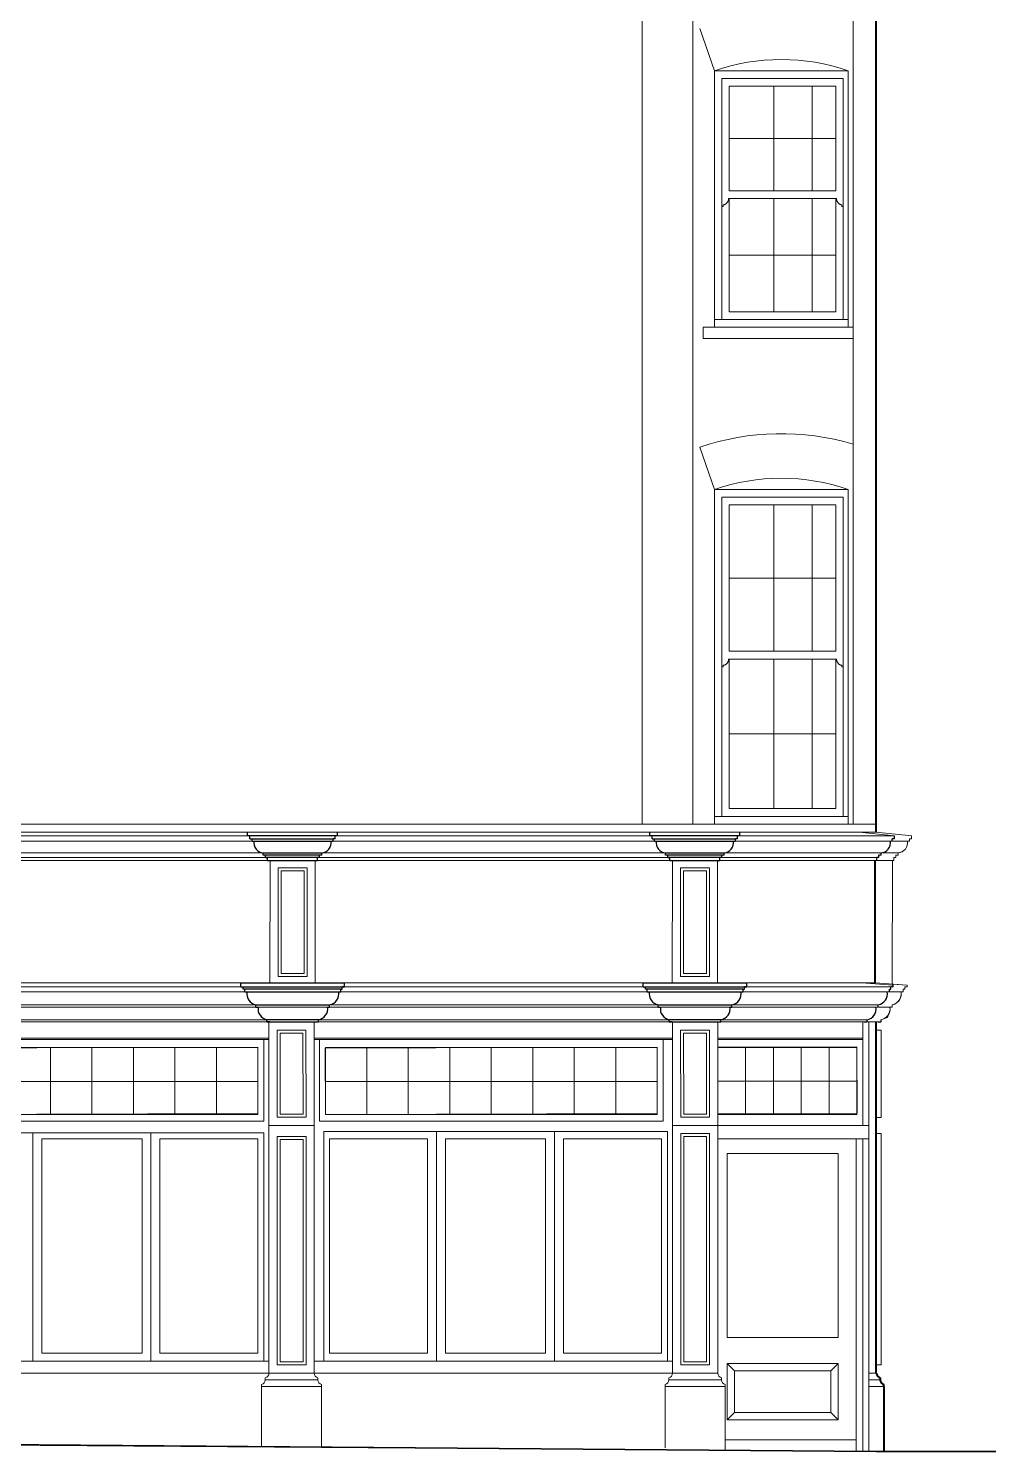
# Model space of a CAD drawing. Header units: millimetres. Extents: x -159872 to 386485, y -250577 to 158966.
# Drawn here: x 279006 to 285461, y 15016 to 24582 of the extents above; entities that cross this region are included whole.
import ezdxf

# ---------------------------------------------------------------- set-up
doc = ezdxf.new("R2010")
doc.units = ezdxf.units.MM
doc.layers.get('0').update_dxf_attribs({"lineweight": 25})
for name, color, linetype, lineweight in [('LDS-details', 4, 'Continuous', 25), ('LDS-elevation', 7, 'Continuous', 9), ('LDS-equipment-kitchen equipment', 3, 'Continuous', 13), ('LDS-ground line', 1, 'Continuous', 35), ('LDS-hatch', 253, 'Continuous', 9), ('LDS-struct-extg-doors windows', 7, 'Continuous', 9), ('LDS-struct-extg-walls', 1, 'Continuous', 40)]:
    doc.layers.add(name, color=color, linetype=linetype, lineweight=lineweight)

msp = doc.modelspace()

# ---------------------------------------------------------------- linework, layer by layer
at = {"color": 253}
for p, q in [((280478.91858, 19154.46991), (280478.91858, 19178.24389)), ((281083.4916, 19154.46991), (281083.4916, 19178.24389)), ((283184.03454, 19154.46991), (283184.03454, 19178.24389)), ((283788.60756, 19154.46991), (283788.60756, 19178.24389))]:
    msp.add_line(p, q, dxfattribs=at)
at = {"layer": 'LDS-details', "color": 253}
for p, q in [((281083.4916, 19154.46991), (280478.91858, 19154.46991)), ((280493.98147, 19134.19395), (280493.98147, 19154.41259)), ((280493.98147, 19134.19395), (280508.88622, 19134.19395)), ((280508.88622, 19119.19395), (280508.88622, 19134.19395)), ((280508.88622, 19134.19395), (281053.52396, 19134.19395)), ((281068.42871, 19134.19395), (281053.52396, 19134.19395)), ((281053.52396, 19119.19395), (281053.52396, 19134.19395)), ((281068.42871, 19134.19395), (281068.42871, 19154.41259)), ((283788.60756, 19154.46991), (283184.03454, 19154.46991)), ((283199.09742, 19134.19395), (283199.09742, 19154.41259)), ((283199.09742, 19134.19395), (283214.00218, 19134.19395)), ((283214.00218, 19119.19395), (283214.00218, 19134.19395)), ((283214.00218, 19134.19395), (283758.63992, 19134.19395)), ((283758.63992, 19119.19395), (283758.63992, 19134.19395)), ((283773.54467, 19134.19395), (283758.63992, 19134.19395)), ((283773.54467, 19134.19395), (283773.54467, 19154.41259)), ((284813.26301, 19119.19395), (284813.26301, 19134.19395)), ((284828.16777, 19134.19395), (284813.26301, 19134.19395)), ((284828.16777, 19134.19395), (284828.16777, 19154.46991)), ((280508.88622, 19119.19395), (281053.52396, 19119.19395)), ((280584.32484, 19039.30976), (280978.08534, 19039.30976)), ((280584.32484, 19024.53653), (280584.32484, 19039.30976)), ((280978.08534, 19024.53653), (280978.08534, 19039.30976)), ((283214.00218, 19119.19395), (283758.63992, 19119.19395)), ((283289.4408, 19024.53653), (283289.4408, 19039.30976)), ((283289.4408, 19039.30976), (283683.2013, 19039.30976)), ((283683.2013, 19024.53653), (283683.2013, 19039.30976)), ((284737.82439, 19024.53653), (284737.82439, 19039.30976)), ((280978.08534, 19024.53653), (280584.32484, 19024.53653)), ((280584.32484, 19024.53653), (280584.32484, 19024.53653)), ((280584.32484, 19024.53653), (280584.32484, 19024.53653)), ((280585.15723, 19026.96142), (280585.15724, 19026.96142)), ((280598.92649, 19009.35979), (280598.92649, 19024.53653)), ((280963.48369, 19009.35979), (280598.92649, 19009.35979)), ((280598.92649, 19009.35979), (280598.92649, 19009.35979)), ((280598.92649, 19009.35979), (280598.92649, 19009.35979)), ((280599.97595, 19009.18305), (280613.34172, 19009.18305)), ((280613.34172, 18989.35979), (280613.34172, 19009.18305)), ((280613.34172, 18989.35979), (280949.06846, 18989.35979)), ((280949.06846, 18989.35979), (280949.06846, 19009.18305)), ((280962.43423, 19009.18305), (280949.06846, 19009.18305)), ((280963.48369, 19009.35979), (280963.48369, 19024.53653)), ((280963.48369, 19009.35979), (280963.48369, 19009.35979)), ((280963.48369, 19009.35979), (280963.48369, 19009.35979)), ((280977.25295, 19026.96142), (280977.25295, 19026.96142)), ((280978.08534, 19024.53653), (280978.08534, 19024.53653)), ((280978.08534, 19024.53653), (280978.08534, 19024.53653)), ((283683.2013, 19024.53653), (283289.4408, 19024.53653)), ((283289.4408, 19024.53653), (283289.4408, 19024.53653)), ((283289.4408, 19024.53653), (283289.4408, 19024.53653)), ((283290.27319, 19026.96142), (283290.27319, 19026.96142)), ((283304.04245, 19009.35979), (283304.04245, 19024.53653)), ((283668.59965, 19009.35979), (283304.04245, 19009.35979)), ((283304.04245, 19009.35979), (283304.04245, 19009.35979)), ((283304.04245, 19009.35979), (283304.04245, 19009.35979)), ((283305.09191, 19009.18305), (283318.45768, 19009.18305)), ((283318.45768, 18989.35979), (283318.45768, 19009.18305)), ((283318.45768, 18989.35979), (283654.18442, 18989.35979)), ((283667.55019, 19009.18305), (283654.18442, 19009.18305)), ((283654.18442, 18989.35979), (283654.18442, 19009.18305)), ((283668.59965, 19009.35979), (283668.59965, 19024.53653)), ((283668.59965, 19009.35979), (283668.59965, 19009.35979)), ((283668.59965, 19009.35979), (283668.59965, 19009.35979)), ((283682.36891, 19026.96142), (283682.36891, 19026.96142)), ((283683.2013, 19024.53653), (283683.2013, 19024.53653)), ((283683.2013, 19024.53653), (283683.2013, 19024.53653)), ((284722.17329, 19009.18305), (284708.80751, 19009.18305)), ((284708.80751, 18989.35979), (284708.80751, 19009.18305)), ((284723.22274, 19009.35979), (284723.22274, 19024.53653)), ((284737.82439, 19024.53653), (284723.22274, 19024.53653)), ((284723.22274, 19009.35979), (284723.22275, 19009.35979)), ((284723.22274, 19009.35979), (284723.22275, 19009.35979)), ((284736.992, 19026.96142), (284736.992, 19026.96142)), ((284737.82439, 19024.53653), (284737.8244, 19024.53653)), ((284737.82439, 19024.53653), (284737.8244, 19024.53653)), ((280434.45105, 18167.22395), (281130.63897, 18167.22395)), ((280434.45105, 18140.34069), (280434.45105, 18167.22395)), ((280434.45105, 18140.34069), (281130.63897, 18140.34069)), ((280434.45105, 18140.34069), (280449.3558, 18140.34069)), ((280449.3558, 18122.70677), (280449.3558, 18140.34069)), ((280459.78709, 18122.70677), (280449.3558, 18122.70677)), ((280459.78709, 18105.49294), (280459.78709, 18122.70677)), ((281105.30294, 18122.70677), (280459.78709, 18122.70677)), ((280459.78709, 18105.49294), (281105.30294, 18105.49294)), ((281105.30294, 18105.49294), (281105.30294, 18122.70677)), ((281105.30294, 18122.70677), (281115.73422, 18122.70677)), ((281115.73422, 18122.70677), (281115.73422, 18140.34069)), ((281130.63897, 18140.34069), (281115.73422, 18140.34069)), ((281130.63897, 18140.34069), (281115.73422, 18140.34069)), ((281130.63897, 18140.34069), (281130.63897, 18167.22395)), ((283139.56701, 18167.22395), (283835.75493, 18167.22395)), ((283139.56701, 18140.34069), (283139.56701, 18167.22395)), ((283139.56701, 18140.34069), (283835.75493, 18140.34069)), ((283139.56701, 18140.34069), (283154.47176, 18140.34069)), ((283154.47176, 18122.70677), (283154.47176, 18140.34069)), ((283164.90304, 18122.70677), (283154.47176, 18122.70677)), ((283164.90304, 18105.49294), (283164.90304, 18122.70677)), ((283810.41889, 18122.70677), (283164.90304, 18122.70677)), ((283164.90304, 18105.49294), (283810.41889, 18105.49294)), ((283810.41889, 18105.49294), (283810.41889, 18122.70677)), ((283810.41889, 18122.70677), (283820.85018, 18122.70677)), ((283820.85018, 18122.70677), (283820.85018, 18140.34069)), ((283835.75493, 18140.34069), (283820.85018, 18140.34069)), ((283835.75493, 18140.34069), (283820.85018, 18140.34069)), ((283835.75493, 18140.34069), (283835.75493, 18167.22395)), ((284794.22138, 18105.49294), (284794.22138, 18122.70677)), ((284794.22138, 18122.70677), (284804.65267, 18122.70677)), ((284804.65267, 18122.70677), (284804.65267, 18140.34069)), ((284819.55742, 18140.34069), (284804.65267, 18140.34069)), ((284819.55742, 18140.34069), (284819.55742, 18149.74295)), ((280533.82108, 18018.60874), (281029.86432, 18018.60874)), ((280535.2257, 18003.60874), (280535.2257, 18018.60874)), ((280535.2257, 18003.60874), (280535.22571, 18003.60874)), ((280535.2257, 18003.60874), (280535.22571, 18003.60874)), ((280535.2257, 18003.60874), (280550.31491, 18003.60874)), ((281016.49855, 18003.60874), (281029.86432, 18003.60874)), ((281029.86432, 18003.60874), (281029.86432, 18018.60874)), ((281029.86432, 18003.60874), (281029.86432, 18003.60874)), ((281029.86432, 18003.60874), (281029.86432, 18003.60874)), ((283238.93703, 18018.60874), (283734.98028, 18018.60874)), ((283240.34166, 18003.60874), (283240.34166, 18018.60874)), ((283240.34166, 18003.60874), (283240.34167, 18003.60874)), ((283240.34166, 18003.60874), (283240.34167, 18003.60874)), ((283240.34166, 18003.60874), (283255.43087, 18003.60874)), ((283721.61451, 18003.60874), (283734.98028, 18003.60874)), ((283734.98028, 18003.60874), (283734.98028, 18018.60874)), ((283734.98028, 18003.60874), (283734.98028, 18003.60874)), ((283734.98028, 18003.60874), (283734.98028, 18003.60874)), ((284718.78277, 18003.60874), (284718.78277, 18018.60874)), ((284718.78277, 18003.60874), (284718.78277, 18003.60874)), ((284718.78277, 18003.60874), (284718.78277, 18003.60874)), ((280565.96757, 17933.32618), (280565.96757, 17933.32618)), ((280609.12534, 17903.18675), (280609.12534, 17918.18675)), ((280955.66158, 17918.18675), (280609.12534, 17918.18675)), ((280609.12534, 17903.18675), (280955.96468, 17903.18675)), ((280629.41128, 17903.18675), (280611.02306, 17903.18675)), ((280955.96468, 17903.18675), (280955.96468, 17918.18675)), ((280999.12246, 17933.32618), (280999.12246, 17933.32618)), ((283271.08352, 17933.32618), (283271.08353, 17933.32618)), ((283314.2413, 17903.18675), (283314.2413, 17918.18675)), ((283660.77754, 17918.18675), (283314.2413, 17918.18675)), ((283314.2413, 17903.18675), (283661.08064, 17903.18675)), ((283334.52724, 17903.18675), (283316.13902, 17903.18675)), ((283661.08064, 17903.18675), (283661.08064, 17918.18675)), ((283704.23841, 17933.32618), (283704.23842, 17933.32618)), ((284624.59719, 17903.18675), (284642.98541, 17903.18675)), ((284644.88313, 17903.18675), (284644.88313, 17918.18675)), ((284688.0409, 17933.32618), (284688.04091, 17933.32618)), ((284718.00632, 17903.18675), (284736.39454, 17903.18675)), ((284738.29226, 17903.18675), (284738.29226, 17918.18675))]:
    msp.add_line(p, q, dxfattribs=at)
for centre, radius, start, end in [((280590.64957, 19109.8835), 70.57871, 172.419683972, 265.355787311), ((280970.18739, 19109.27727), 70.53762, 275.11706732, 8.081822491), ((283295.76553, 19109.8835), 70.57871, 172.419683972, 265.355787311), ((283675.30334, 19109.27727), 70.53762, 275.11706732, 8.081822491), ((284731.49967, 19109.8835), 70.57871, 274.644212685, 7.580316028), ((280548.67499, 18092.1231), 75, 169.73131448, 259.731314478), ((281018.07658, 18092.46932), 75, 279.999999999, 9.999999999), ((283253.79095, 18092.1231), 75, 169.73131448, 259.731314478), ((283723.19254, 18092.46932), 75, 279.999999999, 9.999999999), ((284705.33348, 18092.1231), 75, 280.268685522, 10.26868552), ((280622.702, 17990.48945), 73.56634, 169.72733108, 260.648644312), ((280944.05039, 17990.83099), 73.56634, 279.081130264, 10.002443498), ((283327.81795, 17990.48945), 73.56634, 169.72733108, 260.648644312), ((283649.16635, 17990.83099), 73.56634, 279.081130264, 10.002443498), ((284631.30647, 17990.48945), 73.56634, 279.351355688, 10.27266892)]:
    msp.add_arc(centre, radius, start, end, dxfattribs=at)
at = {"layer": 'LDS-elevation', "color": 253, "lineweight": 18, "flags": 128}
msp.add_lwpolyline([(275443.58924, 19233.24389), (284705.13227, 19233.24389), (284705.13227, 19178.24389), (284942.98445, 19154.46991), (284942.98445, 19134.19395), (284928.0797, 19134.19395), (284928.0797, 19119.19395), (284916.27826, 19119.19395), (284916.27827, 19100.57312), (284911.8845, 19083.76508), (284901.25323, 19065.57444), (284890.62541, 19054.94662), (284871.73855, 19044.04229), (284852.03097, 19039.53653), (284852.64108, 19024.53653), (284838.03943, 19024.53653), (284838.03943, 19009.35979), (284823.6242, 19009.18305), (284823.6242, 18989.35979), (284814.2766, 18989.35979), (284813.61652, 18157.85223), (284912.96655, 18149.74295), (284912.96655, 18140.34069), (284898.0618, 18140.34069), (284898.0618, 18122.70677), (284887.63051, 18122.70677), (284887.63051, 18105.49294), (284872.54131, 18105.49294), (284872.54131, 18078.7533), (284867.12765, 18061.3256), (284859.60655, 18048.29867), (284842.56704, 18031.25916), (284830.40676, 18022.50328), (284812.1919, 18018.60874), (284812.1919, 18003.63471), (284797.10269, 18003.60874), (284800.0787, 17987.18828), (284795.6783, 17971.09093), (284784.83885, 17948.09604), (284781.45003, 17933.32618), (284750.80143, 17921.70329), (284738.29226, 17918.18675), (284738.29226, 17903.18675), (284704.47219, 17903.18675), (284704.47219, 17848.18675), (284737.63497, 17848.18675), (284738.29505, 17260.80941), (284705.13227, 17260.80941), (284705.13227, 17152.65056), (284738.29505, 17152.65056), (284738.29505, 15597.66632), (284705.13227, 15597.66632), (284705.13227, 15542.66632), (284707.0486, 15542.66632), (284707.84539, 15535.38869), (284709.44497, 15528.17124), (284713.92363, 15522.28976), (284720.3061, 15515.90729), (284725.80623, 15511.71903), (284732.0486, 15510.15935), (284732.0486, 15497.66632), (284733.74668, 15487.1144), (284739.02137, 15477.16203), (284745.17837, 15471.00503), (284752.84545, 15466.57844), (284757.0486, 15465.15935), (284757.0486, 15015.54176), (277505.88601, 15068.20856)], dxfattribs=at)
at = {"layer": 'LDS-elevation', "lineweight": 18, "flags": 128}
for points in [[(280548.25376, 17287.18665), (278317.13537, 17281.78607), (278316.05477, 17728.21184), (280547.17316, 17733.61242)], [(283233.11939, 17287.18665), (281002.001, 17281.78607), (281000.92039, 17728.21184), (283232.03878, 17733.61242)], [(284576.26179, 17290.43782), (283640.98222, 17288.17391), (283639.90162, 17734.59968), (284575.18119, 17736.86359)], [(279095.79893, 17118.3883), (279769.4656, 17118.3883), (279769.4656, 15677.66632), (279095.79893, 15677.66632)], [(279889.06377, 17118.3883), (280547.73043, 17118.3883), (280547.73043, 15677.66632), (279889.06377, 15677.66632)], [(281030.58915, 17118.3883), (281689.25582, 17118.3883), (281689.25582, 15677.66632), (281030.58915, 15677.66632)], [(281808.85399, 17118.3883), (282482.52065, 17118.3883), (282482.52065, 15677.66632), (281808.85399, 15677.66632)], [(282602.52065, 17118.3883), (283262.58915, 17118.3883), (283262.58915, 15677.66632), (282602.52065, 15677.66632)]]:
    msp.add_lwpolyline(points, close=True, dxfattribs=at)
at = {"layer": 'LDS-elevation', "color": 7, "lineweight": 18, "flags": 128}
msp.add_lwpolyline([(283703.46286, 17018.58194), (284449.73983, 17018.58194), (284449.73983, 15781.05433), (283703.46286, 15781.05433)], close=True, dxfattribs=at)
at = {"layer": 'LDS-equipment-kitchen equipment', "color": 7}
for p, q in [((283617.14222, 24298.2623), (283519.83458, 24582.04253)), ((283617.14222, 21483.24746), (283519.83458, 21767.02769))]:
    msp.add_line(p, q, dxfattribs=at)
for centre, radius, start, end in [((284067.12166, 22985.86905), 1387.39235, 71.073368335, 108.925270875), ((284067.13205, 20170.7426), 1687.50129, 73.368084941, 108.924635517), ((284067.12166, 20170.85421), 1387.39235, 71.073368335, 108.925270875)]:
    msp.add_arc(centre, radius, start, end, dxfattribs=at)
at = {"layer": 'LDS-ground line', "color": 253}
msp.add_line((277022.13205, 15076.76253), (284705.13227, 15015.54176), dxfattribs=at)
at = {"layer": 'LDS-ground line', "color": 7}
msp.add_line((284705.13227, 15015.54176), (287645.07609, 15016.42881), dxfattribs=at)
at = {"layer": 'LDS-hatch', "color": 253}
for p, q in [((276061.41942, 19178.24389), (283259.8082, 19178.24389)), ((276061.41942, 19178.24389), (284705.75599, 19178.24389)), ((278390.28505, 19154.46991), (284828.16777, 19154.46991)), ((284942.98445, 19154.46991), (284705.75599, 19178.24389)), ((284928.0797, 19119.19395), (284928.0797, 19134.19395)), ((284942.98445, 19134.19395), (284928.0797, 19134.19395)), ((284942.98445, 19134.19395), (284942.98445, 19154.46991)), ((275956.01317, 19039.30976), (283289.4408, 19039.30976)), ((276017.95227, 19119.19395), (283214.00218, 19119.19395)), ((284928.0797, 19119.19395), (283279.91728, 19119.19395)), ((284852.64108, 19039.30976), (283311.49006, 19039.30976)), ((284852.64108, 19024.30976), (284852.64108, 19039.30976)), ((275926.99629, 18989.35979), (283318.45768, 18989.35979)), ((278270.27714, 19009.35979), (284708.80751, 19008.7808)), ((284823.6242, 18989.35979), (283318.45768, 18989.35979)), ((284836.98997, 19009.18305), (284823.6242, 19009.18305)), ((284823.6242, 18989.13302), (284823.6242, 19009.18305)), ((284838.03943, 19009.35979), (284838.03943, 19024.53653)), ((284852.64108, 19024.53653), (284838.03943, 19024.53653)), ((284838.03943, 19009.35979), (284838.03943, 19009.35979)), ((284838.03943, 19009.35979), (284838.03943, 19009.35979)), ((284851.80869, 19026.96142), (284851.80869, 19026.96142)), ((284852.64108, 19024.53653), (284852.64108, 19024.53653)), ((284852.64108, 19024.53653), (284852.64108, 19024.53653)), ((276069.86499, 18105.49294), (283164.90304, 18105.49294)), ((278437.43242, 18167.22395), (280459.78709, 18167.22395)), ((278437.43242, 18140.34069), (284804.65267, 18140.34069)), ((281130.63897, 18167.22395), (283139.56701, 18167.22395)), ((283810.41889, 18105.49294), (284887.63051, 18105.49294)), ((283835.75493, 18167.22395), (284698.79984, 18167.22395)), ((284912.96655, 18149.74295), (284698.79984, 18167.22395)), ((284887.63051, 18105.49294), (284887.63051, 18122.70677)), ((284887.63051, 18122.70677), (284898.0618, 18122.70677)), ((284898.0618, 18122.70677), (284898.0618, 18140.34069)), ((284912.96655, 18140.34069), (284898.0618, 18140.34069)), ((284912.96655, 18140.34069), (284912.96655, 18149.74295)), ((276007.79214, 18003.63471), (284812.1919, 18003.63471)), ((278337.89365, 18018.60874), (284718.78277, 18017.61897)), ((284812.1919, 18003.60874), (284812.1919, 18018.60874)), ((284812.1919, 18003.60874), (284812.1919, 18003.60874)), ((284812.1919, 18003.60874), (284812.1919, 18003.60874)), ((275933.89251, 17903.18675), (280638.75221, 17903.18675)), ((278262.75813, 17918.18675), (284644.88313, 17917.26666)), ((284738.29226, 17903.18675), (280938.24721, 17903.18675)), ((284781.45003, 17933.32618), (284781.45004, 17933.32618)), ((278241.47219, 17794.7816), (280622.07035, 17794.7816)), ((280926.33781, 17794.7816), (283335.52724, 17794.7816)), ((283639.7947, 17794.7816), (284615.07975, 17794.7816)), ((283703.46286, 15608.40921), (284449.73983, 15608.40921)), ((283753.46286, 15558.40921), (283703.46286, 15608.40921)), ((284399.73983, 15558.40921), (284449.73983, 15608.40921)), ((284449.73983, 15228.76796), (284449.73983, 15608.40921)), ((283753.46286, 15278.76796), (283703.46286, 15228.76796)), ((283703.46286, 15228.76796), (284449.73983, 15228.76796)), ((284399.73983, 15278.76796), (284449.73983, 15228.76796))]:
    msp.add_line(p, q, dxfattribs=at)
at = {"layer": 'LDS-hatch', "color": 253, "flags": 128}
for points in [[(280878.67874, 18208.7908), (280684.41128, 18208.7908), (280685.07136, 18940.28109), (280879.33882, 18940.28109)], [(280858.67874, 18228.7908), (280704.41128, 18228.7908), (280705.07136, 18920.28109), (280859.33882, 18920.28109)], [(283583.7947, 18208.7908), (283389.52724, 18208.7908), (283390.18732, 18940.28109), (283584.45478, 18940.28109)], [(283563.7947, 18228.7908), (283409.52724, 18228.7908), (283410.18732, 18920.28109), (283564.45478, 18920.28109)], [(280677.07035, 17848.18675), (280871.33781, 17848.18675), (280871.99789, 17262.65056), (280677.73043, 17262.65056)], [(280697.07035, 17828.18675), (280851.33781, 17828.18675), (280851.99789, 17282.65056), (280697.73043, 17282.65056)], [(283390.52724, 17848.18675), (283584.7947, 17848.18675), (283585.45478, 17262.65056), (283391.18732, 17262.65056)], [(283410.52724, 17828.18675), (283564.7947, 17828.18675), (283565.45478, 17282.65056), (283411.18732, 17282.65056)], [(280871.99789, 15597.66632), (280677.73043, 15597.66632), (280677.73043, 17132.79496), (280871.99789, 17132.79496)], [(283585.45478, 15597.66632), (283391.18732, 15597.66632), (283391.18732, 17152.65056), (283585.45478, 17152.65056)], [(283565.45478, 15617.66632), (283411.18732, 15617.66632), (283411.18732, 17132.65056), (283565.45478, 17132.65056)], [(280851.99789, 15617.66632), (280697.73043, 15617.66632), (280697.73043, 17112.79496), (280851.99789, 17112.79496)], [(284449.73983, 15608.40921), (283703.46286, 15608.40921), (283703.46286, 15228.76796), (284449.73983, 15228.76796)], [(284399.73983, 15558.40921), (283753.46286, 15558.40921), (283753.46286, 15278.76796), (284399.73983, 15278.76796)]]:
    msp.add_lwpolyline(points, close=True, dxfattribs=at)
at = {"layer": 'LDS-hatch', "color": 253}
for centre, radius, start, end in [((284846.31635, 19109.8835), 70.57871, 274.644212685, 7.580316028), ((284798.74261, 18092.1231), 75, 280.268685522, 10.26868552), ((284724.7156, 17990.48945), 73.56634, 279.351355688, 10.27266892)]:
    msp.add_arc(centre, radius, start, end, dxfattribs=at)
at = {"layer": 'LDS-struct-extg-doors windows', "color": 7}
for p, q in [((283132.13227, 19233.24389), (283132.13227, 25395.31293)), ((283472.13227, 19233.24389), (283472.13227, 25395.31293)), ((284550.13227, 22458.24746), (284550.13227, 25245.31293)), ((283617.13161, 24298.30559), (283617.1305, 22573.30559)), ((283617.13161, 24298.29134), (283617.1305, 22573.30559)), ((283617.13161, 24298.29134), (283617.1305, 22573.30559)), ((284517.13204, 24298.30559), (283617.13161, 24298.30559)), ((284517.13204, 24298.29847), (283617.13161, 24298.29134)), ((284517.13204, 24298.29847), (283617.13161, 24298.29134)), ((283667.13161, 24246.11784), (283667.1305, 22625.47909)), ((283667.13161, 24246.11784), (284484.32468, 24246.12497)), ((284484.32468, 24246.12497), (284484.32357, 22625.48622)), ((284517.13204, 24298.30559), (284517.13093, 22573.30559)), ((284517.13093, 22573.31272), (284517.13204, 24298.29847)), ((284517.13204, 24298.29847), (284517.13093, 22573.31272)), ((283717.13161, 24193.94434), (284434.32468, 24193.95147)), ((283717.13161, 24193.94434), (283717.13183, 23490.51327)), ((284016.96647, 24193.95147), (284016.96669, 23490.52039)), ((284275.53784, 24193.95147), (284275.53806, 23490.52039)), ((284434.32468, 24193.95147), (284434.3249, 23490.52039)), ((283717.13172, 23842.2288), (284434.32479, 23842.23593)), ((283712.13183, 23438.33977), (284439.3249, 23438.34689)), ((283712.13183, 23438.33977), (283712.13183, 23433.12242)), ((283717.13183, 23438.33977), (283717.1305, 22677.65259)), ((283717.13183, 23490.51327), (284434.3249, 23490.52039)), ((284016.96669, 23438.33977), (284016.96536, 22677.65259)), ((284275.53806, 23438.33977), (284275.53673, 22677.65259)), ((284434.3249, 23438.34689), (284434.32357, 22677.65972)), ((284439.3249, 23438.34689), (284439.3249, 23433.12954)), ((283667.13183, 23386.16627), (283677.13183, 23386.16627)), ((283677.13183, 23396.60097), (283677.13183, 23386.16627)), ((284474.3249, 23396.60809), (284474.3249, 23386.17339)), ((284484.3249, 23386.17339), (284474.3249, 23386.17339)), ((283717.13097, 23057.99618), (284434.32404, 23058.0033)), ((283717.1305, 22677.65259), (284434.32357, 22677.65972)), ((283617.1305, 22625.47909), (284517.13093, 22625.48622)), ((283542.1305, 22573.30559), (283542.1305, 22498.30559)), ((284550.13227, 22573.30559), (283542.1305, 22573.30559)), ((284550.13227, 22498.30559), (283542.1305, 22498.30559)), ((283617.1305, 22573.30559), (284517.13093, 22573.31272)), ((283617.1305, 22573.30559), (284517.13093, 22573.31272)), ((284550.13227, 22573.30559), (284550.13227, 22498.30559)), ((284550.13227, 19233.24389), (284550.13227, 22498.30559)), ((283617.13183, 21483.24389), (283617.13183, 19233.24389)), ((284517.13227, 21483.24389), (283617.13183, 21483.24389)), ((284517.13227, 21483.23677), (283617.13183, 21483.22964)), ((284517.13227, 21483.23677), (283617.13183, 21483.22964)), ((283617.13183, 21483.22964), (283617.13183, 19233.24389)), ((283617.13183, 21483.22964), (283617.13183, 19233.24389)), ((283667.13183, 21431.05614), (284484.3249, 21431.06327)), ((283667.13183, 21431.05614), (283667.13183, 19285.41739)), ((284484.3249, 21431.06327), (284484.3249, 19285.42452)), ((284517.13227, 21483.24389), (284517.13227, 19233.24389)), ((284517.13227, 19233.25102), (284517.13227, 21483.23677)), ((284517.13227, 21483.23677), (284517.13227, 19233.25102)), ((283717.13183, 21378.88264), (284434.3249, 21378.88977)), ((283717.13183, 21378.88264), (283717.13183, 20394.9829)), ((284016.96669, 21378.88977), (284016.96669, 20394.99002)), ((284275.53806, 21378.88977), (284275.53806, 20394.99002)), ((284434.3249, 21378.88977), (284434.3249, 20394.99002)), ((283717.13183, 20886.93277), (284434.3249, 20886.9399)), ((283717.13183, 20394.9829), (284434.3249, 20394.99002)), ((283667.13183, 20290.6359), (283677.13183, 20290.6359)), ((283677.13183, 20301.0706), (283677.13183, 20290.6359)), ((283712.13183, 20342.8094), (284439.3249, 20342.81652)), ((283712.13183, 20342.8094), (283712.13183, 20337.59205)), ((283717.13183, 20342.8094), (283717.13183, 19337.59089)), ((284016.96669, 20342.8094), (284016.96669, 19337.59089)), ((284275.53806, 20342.8094), (284275.53806, 19337.59089)), ((284434.3249, 20342.81652), (284434.3249, 19337.59802)), ((284439.3249, 20342.81652), (284439.3249, 20337.59917)), ((284474.3249, 20301.07772), (284474.3249, 20290.64302)), ((284484.3249, 20290.64302), (284474.3249, 20290.64302)), ((283717.13183, 19840.20015), (284434.3249, 19840.20727)), ((283717.13183, 19337.59089), (284434.3249, 19337.59802)), ((283617.13183, 19285.41739), (284517.13227, 19285.42452)), ((284705.13227, 19178.24389), (284705.13227, 19310.56916)), ((278317.13227, 17730.9146), (280547.73043, 17730.9146)), ((279153.75727, 17286.23628), (279153.75727, 17730.9146)), ((279432.63227, 17286.23628), (279432.63227, 17730.9146)), ((279711.50727, 17286.23628), (279711.50727, 17730.9146)), ((279990.38227, 17286.23628), (279990.38227, 17730.9146)), ((280269.25727, 17286.23628), (280269.25727, 17730.9146)), ((280547.73043, 17281.23628), (280547.73043, 17730.9146)), ((281001.99789, 17730.9146), (283232.59606, 17730.9146)), ((281001.99789, 17281.23628), (281001.99789, 17730.9146)), ((281280.87289, 17286.23628), (281280.87289, 17730.9146)), ((281559.74789, 17286.23628), (281559.74789, 17730.9146)), ((281838.62289, 17286.23628), (281838.62289, 17730.9146)), ((282117.49789, 17286.23628), (282117.49789, 17730.9146)), ((282396.37289, 17286.23628), (282396.37289, 17730.9146)), ((282675.24789, 17286.23628), (282675.24789, 17730.9146)), ((282954.12289, 17286.23628), (282954.12289, 17730.9146)), ((283232.59606, 17281.23628), (283232.59606, 17730.9146)), ((283640.18732, 17730.9146), (284575.73983, 17730.9146)), ((283826.93983, 17281.23628), (283826.93983, 17730.9146)), ((284014.13983, 17281.23628), (284014.13983, 17730.9146)), ((284201.33983, 17281.23628), (284201.33983, 17730.9146)), ((284388.53983, 17281.23628), (284388.53983, 17730.9146)), ((284575.73983, 17281.23628), (284575.73983, 17730.9146)), ((278317.13227, 17503.3883), (280547.73043, 17503.3883)), ((281001.99789, 17503.3883), (283232.59606, 17503.3883)), ((284575.73983, 17506.07544), (283640.45478, 17506.07544)), ((278317.13227, 17281.23628), (280547.73043, 17281.23628)), ((281001.99789, 17281.23628), (283232.59606, 17281.23628)), ((283640.18732, 17281.23628), (284575.73983, 17281.23628)), ((283703.46286, 15781.05433), (283703.46286, 17018.58194)), ((283703.46286, 17018.58194), (284449.73983, 17018.58194)), ((283703.46286, 17018.58194), (284449.73983, 17018.58194)), ((284449.73983, 15781.05433), (284449.73983, 17018.58194)), ((283703.46286, 15781.05433), (284449.73983, 15781.05433))]:
    msp.add_line(p, q, dxfattribs=at)
at = {"layer": 'LDS-struct-extg-doors windows', "color": 253}
for p, q in [((275443.58924, 19233.24389), (284705.13227, 19233.24389)), ((283617.13183, 19233.24389), (284517.13227, 19233.25102)), ((283617.13183, 19233.24389), (284517.13227, 19233.25102)), ((283619.44307, 19233.24389), (284705.13227, 19233.24389)), ((283619.44307, 19233.24389), (284555.87651, 19233.24389)), ((280478.91858, 19178.24389), (281083.4916, 19178.24389)), ((283184.03454, 19178.24389), (283788.60756, 19178.24389)), ((284828.16777, 19154.46991), (284590.9393, 19178.24389)), ((280629.41128, 18167.22395), (280630.07136, 18989.35979)), ((280933.67874, 18167.22395), (280934.33882, 18989.35979)), ((283334.52724, 18167.22395), (283335.18732, 18989.35979)), ((283638.7947, 18167.22395), (283639.45478, 18989.35979)), ((284813.61652, 18157.85223), (284814.2766, 18989.35979)), ((284819.55742, 18149.74295), (284605.39071, 18167.22395)), ((280622.73043, 15542.66632), (280622.07035, 17903.18675)), ((280926.99789, 15542.66632), (280926.33781, 17903.18675)), ((283336.18732, 15542.66632), (283335.52724, 17903.18675)), ((283640.45478, 15542.66632), (283639.7947, 17903.18675)), ((284615.73983, 17207.65056), (284615.07975, 17903.18675)), ((284655.73983, 15016.41514), (284655.07975, 17903.18675)), ((284705.13227, 17795.64829), (284704.47219, 17903.18675)), ((284704.47219, 17848.18675), (284737.63497, 17848.18675)), ((284737.63497, 17848.18675), (284738.29505, 17260.80941)), ((280622.73043, 17784.96804), (278242.13227, 17784.96804)), ((278277.13227, 17784.96804), (280587.73043, 17784.96804)), ((280587.73043, 17236.23628), (280587.73043, 17784.96804)), ((283336.18732, 17784.96804), (280926.99789, 17784.96804)), ((280961.99789, 17784.96804), (283272.59606, 17784.96804)), ((280961.99789, 17236.23628), (280961.99789, 17784.96804)), ((281001.99789, 17281.23628), (281001.99789, 17730.9146)), ((283272.59606, 17236.23628), (283272.59606, 17784.96804)), ((283272.59606, 17236.23628), (283272.59606, 17784.96804)), ((284615.73983, 17784.96804), (283640.45478, 17784.96804)), ((278277.13227, 17236.23628), (280587.73043, 17236.23628)), ((280961.99789, 17236.23628), (283272.59606, 17236.23628)), ((284705.13227, 17260.80941), (284738.29505, 17260.80941)), ((278277.13227, 17158.3883), (280587.73043, 17158.3883)), ((279035.79893, 17158.3883), (279035.79893, 15622.66632)), ((279829.4656, 15622.66632), (279829.4656, 17158.3883)), ((280587.73043, 15622.66632), (280587.73043, 17158.3883)), ((280622.73043, 17207.65056), (280926.99789, 17207.65056)), ((280990.58915, 15622.66632), (280990.58915, 17166.23628)), ((283301.18732, 17166.23628), (280990.58915, 17166.23628)), ((281748.85399, 15622.66632), (281748.85399, 17166.23628)), ((282542.52065, 17166.23628), (282542.52065, 15622.66632)), ((283301.18732, 15622.66632), (283301.18732, 17166.23628)), ((283640.45478, 17207.65056), (283336.18732, 17207.65056)), ((283640.18732, 17207.65056), (284655.73983, 17207.65056)), ((284705.13227, 17152.65056), (284738.29505, 17152.65056)), ((284738.29505, 17152.65056), (284738.29505, 15597.66632)), ((279095.79893, 17118.3883), (279095.79893, 15677.66632)), ((279095.79893, 17118.3883), (279769.4656, 17118.3883)), ((279769.4656, 15677.66632), (279769.4656, 17118.3883)), ((279889.06377, 17118.3883), (279889.06377, 15677.66632)), ((280547.73043, 17118.3883), (279889.06377, 17118.3883)), ((280547.73043, 15677.66632), (280547.73043, 17118.3883)), ((281030.58915, 17118.3883), (281689.25582, 17118.3883)), ((281030.58915, 15677.66632), (281030.58915, 17118.3883)), ((281689.25582, 17118.3883), (281689.25582, 15677.66632)), ((282482.52065, 17118.3883), (281808.85399, 17118.3883)), ((281808.85399, 15677.66632), (281808.85399, 17118.3883)), ((282482.52065, 17118.3883), (282482.52065, 15677.66632)), ((282602.52065, 17118.3883), (282602.52065, 15677.66632)), ((283261.18732, 17118.3883), (282602.52065, 17118.3883)), ((283261.18732, 15677.66632), (283261.18732, 17118.3883)), ((283640.45478, 17118.3883), (284656.00728, 17118.3883)), ((284569.73983, 15017.93583), (284569.73983, 17118.3883)), ((284615.73983, 15017.12244), (284616.00728, 17118.3883)), ((278242.13227, 15622.66632), (280622.73043, 15622.66632)), ((279095.79893, 15677.66632), (279769.4656, 15677.66632)), ((280547.73043, 15677.66632), (279889.06377, 15677.66632)), ((283336.18732, 15622.66632), (280926.99789, 15622.66632)), ((281030.58915, 15677.66632), (281689.25582, 15677.66632)), ((282482.52065, 15677.66632), (281808.85399, 15677.66632)), ((283261.18732, 15677.66632), (282602.52065, 15677.66632)), ((283703.46286, 15228.76796), (283703.46286, 15608.40921)), ((284705.13227, 15597.66632), (284738.29505, 15597.66632)), ((278242.13227, 15542.66632), (280622.73043, 15542.66632)), ((280597.73043, 15510.15935), (280597.73043, 15497.66632)), ((280622.73043, 15542.66632), (280926.99789, 15542.66632)), ((283336.18732, 15542.66632), (280926.99789, 15542.66632)), ((280951.99789, 15510.15935), (280951.99789, 15497.66632)), ((283311.18732, 15510.15935), (283311.18732, 15497.66632)), ((283640.45478, 15542.66632), (283336.18732, 15542.66632)), ((283665.45478, 15510.15935), (283665.45478, 15497.66632)), ((284707.0486, 15542.66632), (284655.73983, 15542.66632)), ((280572.73043, 15451.72528), (280572.73043, 15465.15935)), ((280572.73043, 15451.72528), (280572.73043, 15048.47015)), ((280976.99789, 15451.72528), (280572.73043, 15451.72528)), ((280597.73043, 15497.66632), (280951.99789, 15497.66632)), ((280622.73043, 15451.72528), (280976.99789, 15451.72528)), ((280890.12377, 15451.72528), (280890.12377, 15451.72528)), ((280976.99789, 15465.15935), (280976.99789, 15451.72528)), ((280976.99789, 15451.72528), (280976.99789, 15045.24881)), ((283286.18732, 15465.15935), (283286.18732, 15451.72528)), ((283286.18732, 15451.72528), (283286.18732, 15040.6322)), ((283286.18732, 15451.72528), (283690.45478, 15451.72528)), ((283640.45478, 15451.72528), (283286.18732, 15451.72528)), ((283665.45478, 15497.66632), (283311.18732, 15497.66632)), ((283373.06144, 15451.72528), (283373.06144, 15451.72528)), ((283690.45478, 15451.72528), (283690.45478, 15465.15935)), ((283690.45478, 15451.72528), (283690.45478, 15023.62706)), ((284732.0486, 15497.66632), (284655.73983, 15497.66632)), ((284655.73983, 15451.72528), (284757.0486, 15451.72528)), ((284707.0486, 15451.72528), (284655.73983, 15451.72528)), ((284615.73983, 15140.54176), (284615.73983, 15140.54176)), ((283690.45478, 15094.92213), (284569.73983, 15094.92213)), ((284615.73983, 15054.92213), (284615.73983, 15054.92213))]:
    msp.add_line(p, q, dxfattribs=at)
at = {"layer": 'LDS-struct-extg-doors windows', "color": 253, "flags": 128}
for points in [[(280629.41128, 18167.22395), (280630.07136, 18989.35979), (280934.33882, 18989.35979), (280933.67874, 18167.22395)], [(283334.52724, 18167.22395), (283335.18732, 18989.35979), (283639.45478, 18989.35979), (283638.7947, 18167.22395)]]:
    msp.add_lwpolyline(points, dxfattribs=at)
msp.add_lwpolyline([(283335.52724, 17903.18675), (283639.7947, 17903.18675), (283640.45478, 17207.65056), (283336.18732, 17207.65056)], close=True, dxfattribs=at)
at = {"layer": 'LDS-struct-extg-doors windows', "color": 253}
for centre, start, end in [((280589.09637, 15542.66632), 284.87468854, 0), ((280960.63195, 15542.66632), 180, 255.125311453), ((283302.55326, 15542.66632), 284.874688547, 0), ((283674.08884, 15542.66632), 180, 255.125311453), ((280564.09637, 15497.66632), 284.87468854, 0), ((280985.63195, 15497.66632), 180, 255.125311453), ((283277.55326, 15497.66632), 284.874688547, 0), ((283699.08884, 15497.66632), 180, 255.125311453)]:
    msp.add_arc(centre, 33.63406, start, end, dxfattribs=at)
at = {"layer": 'LDS-struct-extg-doors windows', "color": 7}
for points in [[(283677.13183, 23396.60097), (283689.5062, 23396.60097), (283712.13183, 23420.21013), (283712.13183, 23433.12242)], [(284439.3249, 23433.12954), (284439.3249, 23420.21726), (284461.95053, 23396.60809), (284474.3249, 23396.60809)], [(283677.13183, 20301.0706), (283689.5062, 20301.0706), (283712.13183, 20324.67977), (283712.13183, 20337.59205)], [(284439.3249, 20337.59917), (284439.3249, 20324.68689), (284461.95053, 20301.07772), (284474.3249, 20301.07772)]]:
    msp.add_open_spline(points, degree=2, dxfattribs=at)
at = {"layer": 'LDS-struct-extg-walls', "color": 7}
msp.add_line((284705.13227, 19178.24389), (284705.13227, 25245.31293), dxfattribs=at)
at = {"layer": 'LDS-struct-extg-walls', "color": 253}
for p, q in [((284698.79984, 18167.22395), (284699.45992, 18989.35979)), ((284705.13227, 15542.66632), (284704.47219, 17903.18675)), ((284732.0486, 15510.15935), (284732.0486, 15497.66632)), ((284757.0486, 15451.72528), (284757.0486, 15465.15935)), ((284757.0486, 15451.72528), (284757.0486, 15015.54176))]:
    msp.add_line(p, q, dxfattribs=at)
for centre in [(284740.68266, 15542.66632), (284765.68266, 15497.66632)]:
    msp.add_arc(centre, 33.63406, 180, 255.125311453, dxfattribs=at)

doc.saveas('drawing.dxf')
